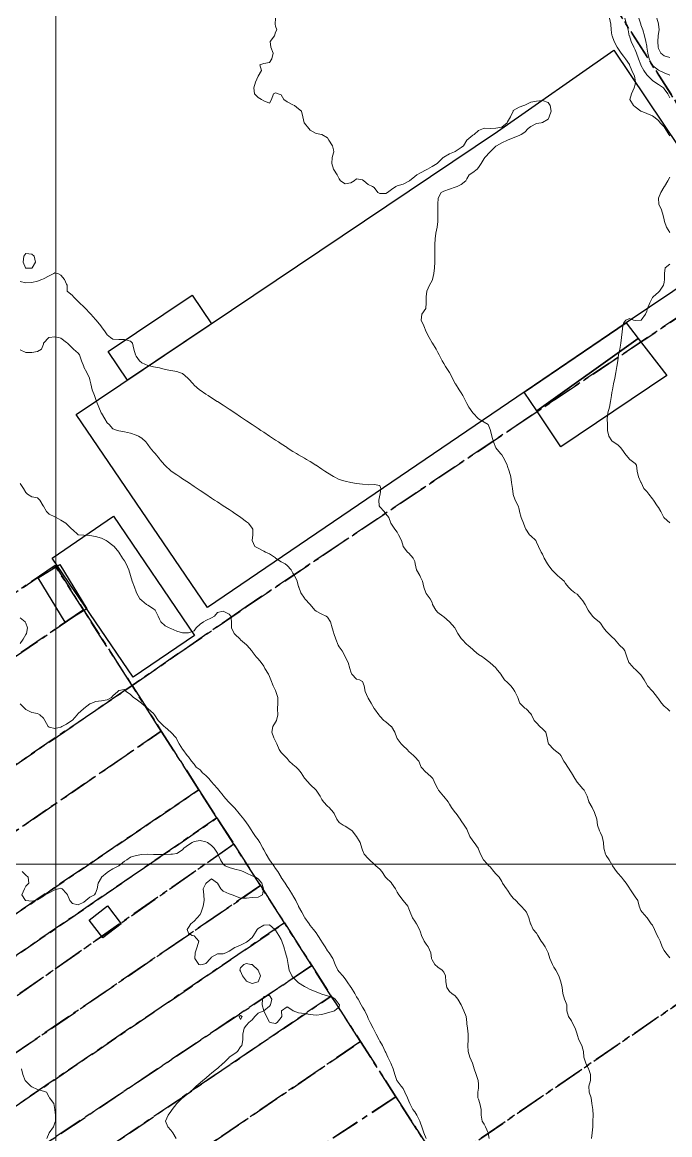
# Model space of a CAD drawing. Header units: centimetres. Extents: x 0 to 642158, y -847 to 649707.
# Drawn here: x 616663.9 to 616719.7, y 621464.1 to 621559.9 of the extents above; entities that cross this region are included whole.
import ezdxf

# ---------------------------------------------------------------- set-up
doc = ezdxf.new("R2010")
doc.units = ezdxf.units.CM
doc.header["$MEASUREMENT"] = 0
doc.linetypes.add('CENTERX2', pattern=[4, 2.5, -0.5, 0.5, -0.5])
doc.layers.add('MEV_grille', color=254, linetype='Continuous', lineweight=9)
doc.layers.add('WAL_topographie 0.5', color=253, linetype='Continuous', lineweight=20)
doc.layers.add('SPW_batiments', color=7, linetype='Continuous')
doc.layers.add('SPW_parcellaire cadastral', color=7, linetype='CENTERX2', lineweight=25, true_color=0xff0542)

# ---------------------------------------------------------------- blocks, each defined once
blk = doc.blocks.new('*U114')
at = {"layer": 'MEV_grille', "transparency": 33554687}
blk.add_lwpolyline([(-1338.461, 0), (1338.461, 0)], dxfattribs=at)
blk = doc.blocks.new('*U115')
at = {"layer": 'MEV_grille', "color": 0, "linetype": 'ByBlock', "lineweight": -2, "transparency": 16777216}
blk.add_blockref('*U114', (0, -900), dxfattribs=at)
blk = doc.blocks.new('*U112')
at = {"layer": 'MEV_grille', "transparency": 33554687}
blk.add_lwpolyline([(0, 1825.476), (0, -1825.476)], dxfattribs=at)
blk = doc.blocks.new('*U113')
at = {"layer": 'MEV_grille', "color": 0, "linetype": 'ByBlock', "lineweight": -2, "transparency": 16777216}
blk.add_blockref('*U112', (1300, 0), dxfattribs=at)

msp = doc.modelspace()

# ---------------------------------------------------------------- linework, layer by layer
at = {"layer": 'SPW_batiments'}
for points in [[(616726.104, 621540.833), (616715.965, 621534.02), (616679.885, 621509.488), (616668.582, 621526.113), (616704.886, 621550.508), (616714.906, 621557.501), (616726.104, 621540.833)], [(616672.989, 621529.075), (616671.336, 621531.536), (616678.577, 621536.402), (616680.231, 621533.94), (616672.989, 621529.075)], [(616717.018, 621532.667), (616708.277, 621526.428), (616707.186, 621528.051), (616715.965, 621534.02), (616717.018, 621532.667)], [(616719.49, 621529.489), (616710.35, 621523.346), (616708.277, 621526.428), (616717.017, 621532.666), (616719.49, 621529.489)], [(616671.786, 621517.346), (616678.785, 621507.078), (616673.504, 621503.478), (616666.505, 621513.747), (616671.786, 621517.346)], [(616669.501, 621509.365), (616667.618, 621508.215), (616665.3, 621512.048), (616667.167, 621513.198), (616669.501, 621509.365)], [(616672.454, 621482.249), (616670.871, 621481.049), (616669.704, 621482.565), (616671.271, 621483.799), (616672.454, 621482.249)]]:
    msp.add_lwpolyline(points, dxfattribs=at)
at = {"layer": 'SPW_parcellaire cadastral'}
for points in [[(616728.606, 621539.982), (616686.194, 621606.296), (616708.623, 621620.591), (616746.651, 621552.566), (616728.606, 621539.982)], [(616686.194, 621606.296), (616728.606, 621539.982)], [(616669.211, 621509.285), (616666.757, 621513.107), (616634.255, 621490.947), (616626.473, 621496.632), (616622.936, 621499.217), (616605.175, 621487.089), (616603.529, 621485.965), (616601.506, 621488.933), (616610.16, 621494.636), (616614.816, 621497.704), (616611.217, 621502.973), (616610.345, 621504.251), (616605.882, 621510.787), (616649.753, 621538.193), (616650.631, 621538.742), (616648.478, 621542.19), (616646.084, 621546.02), (616644.187, 621549.059), (616641.596, 621553.207), (616639.398, 621556.726), (616637.592, 621559.612), (616634.947, 621563.852)], [(616696.133, 621467.351), (616693.082, 621472.101), (616690.565, 621476.021), (616688.886, 621478.637), (616686.522, 621482.319), (616684.46, 621485.532), (616682.167, 621489.104), (616680.714, 621491.366), (616679.157, 621493.792), (616675.912, 621498.847), (616673.396, 621502.766), (616677.348, 621505.492), (616683.225, 621509.546), (616727.772, 621539.425), (616728.606, 621539.982), (616746.651, 621552.566), (616774.889, 621512.583), (616699.965, 621461.379), (616697.945, 621464.525), (616696.133, 621467.351)], [(616699.965, 621461.379), (616774.889, 621512.583), (616823.574, 621546.086), (616833.773, 621511.471), (616843.298, 621468.926), (616844.699, 621459.573)], [(616727.772, 621539.425), (616683.225, 621509.546), (616677.348, 621505.492), (616673.396, 621502.766), (616669.211, 621509.285)], [(616611.12, 621475.174), (616622.335, 621482.821), (616627.543, 621486.371), (616634.255, 621490.947), (616666.757, 621513.107), (616669.211, 621509.285), (616630.217, 621482.508), (616621.941, 621476.806), (616613.861, 621471.277), (616612.655, 621470.449), (616609.944, 621474.379), (616611.12, 621475.174)], [(616618.157, 621465.17), (616616.891, 621464.308), (616612.655, 621470.449), (616613.861, 621471.277), (616621.941, 621476.806), (616630.217, 621482.508), (616669.211, 621509.285), (616673.396, 621502.766), (616633.179, 621475.4), (616626.213, 621470.656), (616618.157, 621465.17)], [(616618.157, 621465.17), (616626.213, 621470.656), (616633.179, 621475.4), (616673.396, 621502.766), (616675.912, 621498.847), (616638.507, 621473.152), (616629.361, 621466.869), (616621.001, 621461.126), (616618.157, 621465.17)], [(616624.229, 621456.537), (616621.001, 621461.126), (616629.361, 621466.869), (616638.507, 621473.152), (616675.912, 621498.847), (616679.157, 621493.792), (616638.983, 621466.544), (616632.574, 621462.196), (616624.229, 621456.537)], [(616624.229, 621456.537), (616632.574, 621462.196), (616638.983, 621466.544), (616679.157, 621493.792), (616680.714, 621491.366), (616640.756, 621463.979), (616634.448, 621459.656), (616626.073, 621453.916), (616624.229, 621456.537)], [(616626.073, 621453.916), (616634.448, 621459.656), (616640.756, 621463.979), (616680.714, 621491.366), (616682.167, 621489.104), (616643.817, 621462.336), (616640.442, 621459.981), (616636.328, 621457.109), (616627.943, 621451.257), (616626.073, 621453.916)], [(616627.943, 621451.257), (616636.328, 621457.109), (616640.442, 621459.981), (616643.817, 621462.336), (616682.167, 621489.104), (616684.46, 621485.532), (616643.336, 621457.435), (616638.517, 621454.142), (616630.005, 621448.326), (616627.943, 621451.257)], [(616686.522, 621482.319), (616653.394, 621459.731), (616640.659, 621451.047), (616632.165, 621445.256), (616630.005, 621448.326), (616638.517, 621454.142), (616643.336, 621457.435), (616684.46, 621485.532), (616686.522, 621482.319)], [(616634.338, 621442.166), (616632.165, 621445.256), (616640.659, 621451.047), (616653.394, 621459.731), (616686.522, 621482.319), (616688.886, 621478.637), (616653.961, 621455.286), (616646.815, 621450.508), (616642.858, 621447.862), (616634.338, 621442.166)], [(616634.338, 621442.166), (616642.858, 621447.862), (616646.815, 621450.508), (616653.961, 621455.286), (616688.886, 621478.637), (616690.565, 621476.021), (616650.003, 621448.485), (616644.846, 621444.984), (616636.393, 621439.245), (616634.338, 621442.166)], [(616693.082, 621472.101), (616650.774, 621443.24), (616647.536, 621441.032), (616647.054, 621440.89), (616639.157, 621435.316), (616636.393, 621439.245), (616644.846, 621444.984), (616650.003, 621448.485), (616690.565, 621476.021), (616693.082, 621472.101)], [(616693.082, 621472.101), (616696.133, 621467.351), (616657.348, 621441.768), (616652.007, 621438.232), (616641.84, 621431.501), (616639.157, 621435.316), (616647.054, 621440.89), (616647.536, 621441.032), (616650.774, 621443.24), (616693.082, 621472.101)], [(616699.965, 621461.379), (616657.201, 621432.475), (616654.792, 621430.847), (616646.326, 621425.124), (616644.243, 621428.085), (616641.84, 621431.501), (616652.007, 621438.232), (616657.348, 621441.768), (616696.133, 621467.351), (616697.945, 621464.525), (616699.965, 621461.379)]]:
    msp.add_lwpolyline(points, dxfattribs=at)
at = {"layer": 'WAL_topographie 0.5'}
for points in [[(616685.75, 621560.249), (616685.719, 621559.75), (616685.75, 621559.583), (616685.875, 621559.25), (616685.75, 621559.05), (616685.656, 621558.75), (616685.3, 621558.25), (616685.341, 621557.75), (616685.566, 621557.25), (616685.442, 621556.75), (616685.25, 621556.438), (616684.75, 621556.361), (616684.417, 621556.25), (616684.536, 621555.75), (616684.25, 621555.25), (616684.25, 621555.25), (616684.023, 621554.75), (616683.875, 621554.25), (616683.938, 621553.75), (616684.25, 621553.438), (616684.55, 621553.25), (616684.75, 621553.15), (616685.25, 621552.95), (616685.417, 621553.25), (616685.583, 621553.75), (616685.75, 621553.841), (616686, 621553.75), (616686.25, 621553.65), (616686.485, 621553.25), (616686.75, 621553.046), (616687.25, 621552.796), (616687.393, 621552.75), (616687.75, 621552.438), (616688, 621552.25), (616688.114, 621551.75), (616688.217, 621551.25), (616688.25, 621551.221), (616688.631, 621550.75), (616688.75, 621550.603), (616689.25, 621550.321), (616689.75, 621550.25), (616689.75, 621550.25), (616690.25, 621549.938), (616690.35, 621549.75), (616690.667, 621549.25), (616690.75, 621548.917), (616690.788, 621548.75), (616690.75, 621548.667), (616690.631, 621548.25), (616690.604, 621547.75), (616690.75, 621547.25), (616690.75, 621547.25), (616691.062, 621546.75), (616691.25, 621546.417), (616691.365, 621546.25), (616691.75, 621545.987), (616692.25, 621546.083), (616692.528, 621546.25), (616692.75, 621546.417), (616693.25, 621546.338), (616693.365, 621546.25), (616693.75, 621545.917), (616694.107, 621545.75), (616694.25, 621545.673), (616694.573, 621545.25), (616694.75, 621545.15), (616695.25, 621545.157), (616695.417, 621545.25), (616695.75, 621545.513), (616696.125, 621545.75), (616696.25, 621545.814), (616696.75, 621545.968), (616697.25, 621546.22), (616697.299, 621546.25), (616697.75, 621546.628), (616697.944, 621546.75), (616698.25, 621546.936), (616698.75, 621547.187), (616698.864, 621547.25), (616699.25, 621547.479), (616699.694, 621547.75), (616699.75, 621547.806), (616700.207, 621548.25), (616700.25, 621548.296), (616700.75, 621548.574), (616701.182, 621548.75), (616701.25, 621548.783), (616701.75, 621549.109), (616701.96, 621549.25), (616702.25, 621549.75), (616702.25, 621549.75), (616702.75, 621550.173), (616702.875, 621550.25), (616703.25, 621550.583), (616703.679, 621550.75), (616703.75, 621550.778), (616704.25, 621550.75), (616704.75, 621550.777), (616705.25, 621550.86), (616705.71, 621551.25), (616705.75, 621551.32), (616706, 621551.75), (616706.228, 621552.25), (616706.25, 621552.303), (616706.75, 621552.595), (616707.159, 621552.75), (616707.25, 621552.779), (616707.75, 621553.01), (616708.25, 621553.109), (616708.75, 621553.16), (616709.25, 621553), (616709.435, 621552.75), (616709.521, 621552.25), (616709.348, 621551.75), (616709.25, 621551.571), (616708.75, 621551.263), (616708.65, 621551.25), (616708.25, 621551.191), (616707.75, 621550.935), (616707.533, 621550.75), (616707.25, 621550.454), (616706.929, 621550.25), (616706.75, 621550.154), (616706.25, 621549.954), (616705.75, 621549.75), (616705.75, 621549.75), (616705.25, 621549.521), (616704.786, 621549.25), (616704.75, 621549.221), (616704.25, 621548.75), (616704.25, 621548.75), (616703.806, 621548.25), (616703.75, 621548.173), (616703.475, 621547.75), (616703.25, 621547.404), (616703.125, 621547.25), (616702.75, 621546.964), (616702.45, 621546.75), (616702.25, 621546.417), (616702.162, 621546.25), (616701.75, 621545.917), (616701.4, 621545.75), (616701.25, 621545.696), (616700.75, 621545.528), (616700.25, 621545.35), (616700.023, 621545.25), (616699.786, 621544.75), (616699.75, 621544.25), (616699.75, 621543.75), (616699.75, 621543.25), (616699.75, 621542.75), (616699.75, 621542.75), (616699.691, 621542.25), (616699.575, 621541.75), (616699.511, 621541.25), (616699.5, 621540.75), (616699.5, 621540.25), (616699.5, 621539.75), (616699.489, 621539.25), (616699.464, 621538.75), (616699.408, 621538.25), (616699.281, 621537.75), (616699.25, 621537.667), (616699.023, 621537.25), (616698.792, 621536.75), (616698.75, 621536.25), (616698.75, 621535.75), (616698.75, 621535.749), (616698.705, 621535.25), (616698.375, 621534.75), (616698.313, 621534.25), (616698.538, 621533.75), (616698.75, 621533.25), (616698.75, 621533.25), (616699.012, 621532.75), (616699.25, 621532.296), (616699.276, 621532.25), (616699.59, 621531.75), (616699.75, 621531.462), (616699.858, 621531.25), (616700.106, 621530.75), (616700.25, 621530.508), (616700.417, 621530.25), (616700.74, 621529.75), (616700.75, 621529.732), (616701, 621529.25), (616701.25, 621528.768), (616701.26, 621528.75), (616701.583, 621528.25), (616701.75, 621527.992), (616701.894, 621527.75), (616702.148, 621527.25), (616702.25, 621527.054), (616702.424, 621526.75), (616702.75, 621526.25), (616702.75, 621526.25), (616703.236, 621525.75), (616703.25, 621525.741), (616703.75, 621525.444), (616704.078, 621525.25), (616704.25, 621524.827), (616704.282, 621524.75), (616704.396, 621524.25), (616704.536, 621523.75), (616704.75, 621523.25), (616704.75, 621523.25), (616705.143, 621522.75), (616705.25, 621522.635), (616705.494, 621522.25), (616705.712, 621521.75), (616705.75, 621521.65), (616705.896, 621521.25), (616706.029, 621520.75), (616706.089, 621520.25), (616706.181, 621519.75), (616706.234, 621519.25), (616706.25, 621519.212), (616706.422, 621518.75), (616706.671, 621518.25), (616706.75, 621517.95), (616706.794, 621517.75), (616706.924, 621517.25), (616707.12, 621516.75), (616707.25, 621516.434), (616707.338, 621516.25), (616707.656, 621515.75), (616707.75, 621515.664), (616708.189, 621515.25), (616708.25, 621515.117), (616708.412, 621514.75), (616708.635, 621514.25), (616708.75, 621514.092), (616708.921, 621513.75), (616709.194, 621513.25), (616709.25, 621513.173), (616709.564, 621512.75), (616709.75, 621512.553), (616710.063, 621512.25), (616710.25, 621512.083), (616710.625, 621511.75), (616710.75, 621511.559), (616711.01, 621511.25), (616711.25, 621510.989), (616711.555, 621510.75), (616711.75, 621510.637), (616712.103, 621510.25), (616712.25, 621510.058), (616712.445, 621509.75), (616712.694, 621509.25), (616712.75, 621509.173), (616713.064, 621508.75), (616713.25, 621508.579), (616713.653, 621508.25), (616713.75, 621508.146), (616714.011, 621507.75), (616714.25, 621507.45), (616714.45, 621507.25), (616714.75, 621506.958), (616714.964, 621506.75), (616715.25, 621506.405), (616715.395, 621506.25), (616715.75, 621505.917), (616715.854, 621505.75), (616716.028, 621505.25), (616716.217, 621504.75), (616716.25, 621504.696), (616716.667, 621504.25), (616716.75, 621504.172), (616717.185, 621503.75), (616717.25, 621503.685), (616717.537, 621503.25), (616717.75, 621502.85), (616717.807, 621502.75), (616718.25, 621502.274), (616718.274, 621502.25), (616718.677, 621501.75), (616718.75, 621501.625), (616719.019, 621501.25), (616719.25, 621500.985), (616719.536, 621500.75), (616719.75, 621500.55)], [(616714.538, 621560.25), (616714.639, 621559.75), (616714.676, 621559.25), (616714.75, 621558.81), (616714.759, 621558.75), (616714.938, 621558.25), (616715.206, 621557.75), (616715.25, 621557.683), (616715.547, 621557.25), (616715.75, 621556.985), (616715.915, 621556.75), (616716.25, 621556.264), (616716.257, 621556.25), (616716.473, 621555.75), (616716.696, 621555.25), (616716.75, 621554.948), (616716.784, 621554.75), (616716.75, 621554.532), (616716.666, 621554.25), (616716.422, 621553.75), (616716.29, 621553.25), (616716.615, 621552.75), (616716.75, 621552.625), (616717.25, 621552.262), (616717.278, 621552.25), (616717.75, 621552.057), (616718.25, 621551.853), (616718.361, 621551.75), (616718.75, 621551.454), (616718.896, 621551.25), (616719.25, 621550.885), (616719.332, 621550.75), (616719.659, 621550.25), (616719.75, 621550.13)], [(616715.864, 621560.25), (616716.011, 621559.75), (616716.138, 621559.25), (616716.243, 621558.75), (616716.25, 621558.726), (616716.395, 621558.25), (616716.634, 621557.75), (616716.75, 621557.525), (616716.862, 621557.25), (616717.046, 621556.75), (616717.236, 621556.25), (616717.25, 621556.22), (616717.5, 621555.75), (616717.75, 621555.37), (616717.862, 621555.25), (616718.25, 621554.88), (616718.441, 621554.75), (616718.75, 621554.536), (616719.177, 621554.25), (616719.25, 621554.173), (616719.558, 621553.75), (616719.75, 621553.411)], [(616717.063, 621560.25), (616717.23, 621559.75), (616717.25, 621559.689), (616717.399, 621559.25), (616717.548, 621558.75), (616717.671, 621558.25), (616717.75, 621557.847), (616717.765, 621557.75), (616717.846, 621557.25), (616717.959, 621556.75), (616718.199, 621556.25), (616718.25, 621556.187), (616718.75, 621555.789), (616718.831, 621555.75), (616719.25, 621555.545), (616719.75, 621555.347)], [(616718.611, 621560.25), (616718.75, 621559.759), (616718.753, 621559.75), (616718.816, 621559.25), (616718.75, 621558.932), (616718.731, 621558.75), (616718.692, 621558.25), (616718.725, 621557.75), (616718.75, 621557.639), (616718.975, 621557.25), (616719.25, 621557.012), (616719.75, 621556.864)], [(616719.75, 621546.564), (616719.564, 621546.25), (616719.267, 621545.75), (616719.25, 621545.72), (616718.974, 621545.25), (616718.764, 621544.75), (616718.777, 621544.25), (616719.005, 621543.75), (616719.159, 621543.25), (616719.25, 621542.893), (616719.286, 621542.75), (616719.439, 621542.25), (616719.75, 621541.792)], [(616664.75, 621538.735), (616664.775, 621538.75), (616665.062, 621539.25), (616664.965, 621539.75), (616664.75, 621539.944), (616664.25, 621539.992), (616664.071, 621539.75), (616664.016, 621539.25), (616664.218, 621538.75), (616664.25, 621538.722), (616664.75, 621538.735)], [(616719.75, 621539.064), (616719.321, 621538.75), (616719.274, 621538.25), (616719.279, 621537.75), (616719.25, 621537.523), (616719.202, 621537.25), (616718.848, 621536.75), (616718.75, 621536.667), (616718.309, 621536.25), (616718.25, 621536.188), (616718.017, 621535.75), (616717.812, 621535.25), (616717.75, 621535.019), (616717.635, 621534.75), (616717.268, 621534.25), (616717.25, 621534.238), (616716.75, 621534.219), (616716.614, 621534.25), (616716.25, 621534.398), (616715.942, 621534.25), (616715.75, 621533.973), (616715.697, 621533.75), (616715.625, 621533.25), (616715.575, 621532.75), (616715.506, 621532.25), (616715.417, 621531.75), (616715.318, 621531.25), (616715.25, 621530.75), (616715.25, 621530.75), (616715.179, 621530.25), (616715.083, 621529.75), (616714.988, 621529.25), (616714.886, 621528.75), (616714.791, 621528.25), (616714.75, 621528), (616714.702, 621527.75), (616714.622, 621527.25), (616714.528, 621526.75), (616714.406, 621526.25), (616714.345, 621525.75), (616714.361, 621525.25), (616714.354, 621524.75), (616714.483, 621524.25), (616714.75, 621523.85), (616714.85, 621523.75), (616715.25, 621523.5), (616715.517, 621523.25), (616715.75, 621522.917), (616715.856, 621522.75), (616716.25, 621522.269), (616716.286, 621522.25), (616716.75, 621521.889), (616716.859, 621521.75), (616716.917, 621521.25), (616717.03, 621520.75), (616717.25, 621520.292), (616717.267, 621520.25), (616717.508, 621519.75), (616717.75, 621519.491), (616717.929, 621519.25), (616718.25, 621518.859), (616718.326, 621518.75), (616718.652, 621518.25), (616718.75, 621518.095), (616718.967, 621517.75), (616719.217, 621517.25), (616719.25, 621517.207), (616719.75, 621516.794)], [(616663.75, 621537.564), (616664.25, 621537.455), (616664.75, 621537.484), (616665.25, 621537.593), (616665.622, 621537.75), (616665.75, 621537.803), (616666.25, 621538.059), (616666.649, 621538.25), (616666.75, 621538.319), (616667, 621538.25), (616667.25, 621538.129), (616667.564, 621537.75), (616667.75, 621537.356), (616667.794, 621537.25), (616667.811, 621536.75), (616668.25, 621536.359), (616668.335, 621536.25), (616668.75, 621535.855), (616668.852, 621535.75), (616669.25, 621535.396), (616669.39, 621535.25), (616669.75, 621534.859), (616669.845, 621534.75), (616670.25, 621534.312), (616670.304, 621534.25), (616670.701, 621533.75), (616670.75, 621533.674), (616671.076, 621533.25), (616671.25, 621532.977), (616671.548, 621532.75), (616671.75, 621532.621), (616672.25, 621532.565), (616672.75, 621532.58), (616673.25, 621532.433), (616673.433, 621532.25), (616673.552, 621531.75), (616673.697, 621531.25), (616673.75, 621531.146), (616674.038, 621530.75), (616674.25, 621530.579), (616674.75, 621530.348), (616675.167, 621530.25), (616675.25, 621530.235), (616675.75, 621530.125), (616676.25, 621530), (616676.75, 621529.894), (616677.25, 621529.817), (616677.487, 621529.75), (616677.75, 621529.65), (616678.205, 621529.25), (616678.25, 621529.2), (616678.65, 621528.75), (616678.75, 621528.64), (616679.207, 621528.25), (616679.25, 621528.213), (616679.75, 621527.875), (616679.946, 621527.75), (616680.25, 621527.557), (616680.732, 621527.25), (616680.75, 621527.239), (616681.25, 621526.91), (616681.492, 621526.75), (616681.75, 621526.583), (616682.25, 621526.25), (616682.25, 621526.25), (616682.75, 621525.917), (616683, 621525.75), (616683.25, 621525.583), (616683.75, 621525.25), (616683.75, 621525.25), (616684.25, 621524.917), (616684.5, 621524.75), (616684.75, 621524.583), (616685.25, 621524.25), (616685.25, 621524.25), (616685.75, 621523.917), (616686.008, 621523.75), (616686.25, 621523.59), (616686.75, 621523.261), (616686.768, 621523.25), (616687.25, 621522.943), (616687.565, 621522.75), (616687.75, 621522.639), (616688.25, 621522.361), (616688.435, 621522.25), (616688.75, 621522.057), (616689.232, 621521.75), (616689.25, 621521.739), (616689.75, 621521.413), (616690.009, 621521.25), (616690.25, 621521.098), (616690.75, 621520.776), (616690.803, 621520.75), (616691.25, 621520.526), (616691.75, 621520.361), (616692.25, 621520.25), (616692.25, 621520.25), (616692.75, 621520.175), (616693.25, 621520.107), (616693.75, 621520.054), (616694.25, 621520.088), (616694.75, 621520), (616694.839, 621519.75), (616694.762, 621519.25), (616694.75, 621519.183), (616694.666, 621518.75), (616694.703, 621518.25), (616694.75, 621518.161), (616695.109, 621517.75), (616695.25, 621517.57), (616695.508, 621517.25), (616695.682, 621516.75), (616695.75, 621516.682), (616696.038, 621516.25), (616696.25, 621515.97), (616696.367, 621515.75), (616696.61, 621515.25), (616696.75, 621514.783), (616696.764, 621514.75), (616697.132, 621514.25), (616697.25, 621514.159), (616697.625, 621513.75), (616697.75, 621513.45), (616697.803, 621513.25), (616697.905, 621512.75), (616698.183, 621512.25), (616698.25, 621512.107), (616698.411, 621511.75), (616698.55, 621511.25), (616698.704, 621510.75), (616698.75, 621510.697), (616699.09, 621510.25), (616699.25, 621509.917), (616699.297, 621509.75), (616699.58, 621509.25), (616699.75, 621509.068), (616700.174, 621508.75), (616700.25, 621508.679), (616700.75, 621508.25), (616700.75, 621508.25), (616701.208, 621507.75), (616701.25, 621507.687), (616701.473, 621507.25), (616701.75, 621506.831), (616701.814, 621506.75), (616702.25, 621506.314), (616702.333, 621506.25), (616702.75, 621505.871), (616702.879, 621505.75), (616703.25, 621505.455), (616703.598, 621505.25), (616703.75, 621505.133), (616704.229, 621504.75), (616704.25, 621504.726), (616704.75, 621504.282), (616704.785, 621504.25), (616705.161, 621503.75), (616705.25, 621503.611), (616705.491, 621503.25), (616705.75, 621503.031), (616706.023, 621502.75), (616706.25, 621502.472), (616706.383, 621502.25), (616706.625, 621501.75), (616706.75, 621501.383), (616706.807, 621501.25), (616707.25, 621500.807), (616707.345, 621500.75), (616707.75, 621500.325), (616707.81, 621500.25), (616708.05, 621499.75), (616708.25, 621499.565), (616708.543, 621499.25), (616708.75, 621499.05), (616709.04, 621498.75), (616709.169, 621498.25), (616709.25, 621497.821), (616709.272, 621497.75), (616709.75, 621497.25), (616709.75, 621497.25), (616710.25, 621496.868), (616710.33, 621496.75), (616710.596, 621496.25), (616710.75, 621496.05), (616710.944, 621495.75), (616711.25, 621495.25), (616711.25, 621495.25), (616711.544, 621494.75), (616711.75, 621494.432), (616711.91, 621494.25), (616712.25, 621493.881), (616712.365, 621493.75), (616712.601, 621493.25), (616712.75, 621492.792), (616712.766, 621492.75), (616713.036, 621492.25), (616713.25, 621491.833), (616713.287, 621491.75), (616713.443, 621491.25), (616713.506, 621490.75), (616713.672, 621490.25), (616713.75, 621490.091), (616713.9, 621489.75), (616714.027, 621489.25), (616714.062, 621488.75), (616714.187, 621488.25), (616714.25, 621488.135), (616714.513, 621487.75), (616714.75, 621487.341), (616714.794, 621487.25), (616715.15, 621486.75), (616715.25, 621486.607), (616715.576, 621486.25), (616715.75, 621486.04), (616715.979, 621485.75), (616716.25, 621485.317), (616716.282, 621485.25), (616716.629, 621484.75), (616716.75, 621484.575), (616716.991, 621484.25), (616717.103, 621483.75), (616717.25, 621483.393), (616717.341, 621483.25), (616717.75, 621482.776), (616717.772, 621482.75), (616718.13, 621482.25), (616718.25, 621482.119), (616718.427, 621481.75), (616718.652, 621481.25), (616718.75, 621481.046), (616718.901, 621480.75), (616719.09, 621480.25), (616719.25, 621479.954), (616719.378, 621479.75), (616719.75, 621479.306)], [(616663.75, 621531.701), (616664.25, 621531.445), (616664.75, 621531.471), (616665.25, 621531.538), (616665.583, 621531.75), (616665.75, 621532.187), (616665.764, 621532.25), (616666.233, 621532.75), (616666.25, 621532.759), (616666.75, 621532.803), (616667.044, 621532.75), (616667.25, 621532.706), (616667.75, 621532.334), (616667.821, 621532.25), (616668.25, 621531.825), (616668.358, 621531.75), (616668.75, 621531.405), (616668.865, 621531.25), (616669.025, 621530.75), (616669.226, 621530.25), (616669.25, 621530.208), (616669.487, 621529.75), (616669.718, 621529.25), (616669.75, 621529.117), (616669.846, 621528.75), (616669.948, 621528.25), (616670.16, 621527.75), (616670.25, 621527.509), (616670.333, 621527.25), (616670.522, 621526.75), (616670.738, 621526.25), (616670.75, 621526.224), (616671.04, 621525.75), (616671.25, 621525.408), (616671.41, 621525.25), (616671.75, 621524.886), (616672.13, 621524.75), (616672.25, 621524.705), (616672.75, 621524.619), (616673.25, 621524.5), (616673.75, 621524.348), (616673.957, 621524.25), (616674.25, 621524.069), (616674.569, 621523.75), (616674.75, 621523.532), (616674.97, 621523.25), (616675.25, 621522.9), (616675.375, 621522.75), (616675.75, 621522.3), (616675.792, 621522.25), (616676.218, 621521.75), (616676.25, 621521.714), (616676.75, 621521.261), (616676.765, 621521.25), (616677.25, 621520.917), (616677.5, 621520.75), (616677.75, 621520.583), (616678.25, 621520.25), (616678.25, 621520.25), (616678.75, 621519.917), (616679, 621519.75), (616679.25, 621519.583), (616679.75, 621519.25), (616679.75, 621519.25), (616680.25, 621518.917), (616680.5, 621518.75), (616680.75, 621518.583), (616681.25, 621518.25), (616681.25, 621518.25), (616681.75, 621517.92), (616682.008, 621517.75), (616682.25, 621517.59), (616682.75, 621517.261), (616682.768, 621517.25), (616683.25, 621516.885), (616683.442, 621516.75), (616683.75, 621516.329), (616683.806, 621516.25), (616683.802, 621515.75), (616683.75, 621515.25), (616683.971, 621514.75), (616684.25, 621514.61), (616684.75, 621514.336), (616684.884, 621514.25), (616685.25, 621514.104), (616685.75, 621513.763), (616685.765, 621513.75), (616686.25, 621513.433), (616686.596, 621513.25), (616686.75, 621513.121), (616687.105, 621512.75), (616687.25, 621512.456), (616687.39, 621512.25), (616687.618, 621511.75), (616687.75, 621511.281), (616687.761, 621511.25), (616687.95, 621510.75), (616688.25, 621510.294), (616688.277, 621510.25), (616688.735, 621509.75), (616688.75, 621509.736), (616689.157, 621509.25), (616689.25, 621509.165), (616689.75, 621508.93), (616690.125, 621508.75), (616690.25, 621508.65), (616690.49, 621508.25), (616690.637, 621507.75), (616690.75, 621507.375), (616690.788, 621507.25), (616690.961, 621506.75), (616691.159, 621506.25), (616691.25, 621506.099), (616691.49, 621505.75), (616691.75, 621505.269), (616691.761, 621505.25), (616692.014, 621504.75), (616692.16, 621504.25), (616692.25, 621503.95), (616692.345, 621503.75), (616692.75, 621503.325), (616693, 621503.25), (616693.25, 621503.107), (616693.406, 621502.75), (616693.494, 621502.25), (616693.706, 621501.75), (616693.75, 621501.679), (616693.995, 621501.25), (616694.25, 621500.787), (616694.279, 621500.75), (616694.672, 621500.25), (616694.75, 621500.131), (616695.098, 621499.75), (616695.25, 621499.647), (616695.732, 621499.25), (616695.75, 621499.231), (616696.039, 621498.75), (616696.219, 621498.25), (616696.25, 621498.202), (616696.583, 621497.75), (616696.75, 621497.583), (616697.1, 621497.25), (616697.25, 621497.092), (616697.644, 621496.75), (616697.75, 621496.629), (616698.105, 621496.25), (616698.25, 621495.875), (616698.308, 621495.75), (616698.75, 621495.29), (616698.783, 621495.25), (616699.25, 621494.813), (616699.306, 621494.75), (616699.548, 621494.25), (616699.75, 621493.864), (616699.816, 621493.75), (616700.222, 621493.25), (616700.25, 621493.22), (616700.628, 621492.75), (616700.75, 621492.542), (616700.925, 621492.25), (616701.25, 621491.831), (616701.321, 621491.75), (616701.669, 621491.25), (616701.75, 621491.125), (616702.023, 621490.75), (616702.25, 621490.393), (616702.313, 621490.25), (616702.5, 621489.75), (616702.75, 621489.4), (616702.882, 621489.25), (616703.224, 621488.75), (616703.25, 621488.683), (616703.412, 621488.25), (616703.691, 621487.75), (616703.75, 621487.689), (616704.132, 621487.25), (616704.25, 621487.14), (616704.576, 621486.75), (616704.75, 621486.537), (616705.03, 621486.25), (616705.25, 621485.89), (616705.331, 621485.75), (616705.659, 621485.25), (616705.75, 621485.132), (616706.005, 621484.75), (616706.25, 621484.438), (616706.453, 621484.25), (616706.75, 621483.944), (616706.939, 621483.75), (616707.25, 621483.412), (616707.372, 621483.25), (616707.579, 621482.75), (616707.733, 621482.25), (616707.75, 621482.217), (616707.969, 621481.75), (616708.25, 621481.45), (616708.363, 621481.25), (616708.663, 621480.75), (616708.75, 621480.6), (616708.994, 621480.25), (616709.25, 621479.75), (616709.25, 621479.75), (616709.41, 621479.25), (616709.637, 621478.75), (616709.75, 621478.5), (616709.904, 621478.25), (616710.158, 621477.75), (616710.25, 621477.516), (616710.35, 621477.25), (616710.447, 621476.75), (616710.507, 621476.25), (616710.674, 621475.75), (616710.75, 621475.542), (616710.853, 621475.25), (616710.856, 621474.75), (616711, 621474.25), (616711.25, 621473.875), (616711.318, 621473.75), (616711.565, 621473.25), (616711.74, 621472.75), (616711.75, 621472.694), (616711.888, 621472.25), (616712.154, 621471.75), (616712.25, 621471.438), (616712.298, 621471.25), (616712.331, 621470.75), (616712.484, 621470.25), (616712.715, 621469.75), (616712.75, 621469.683), (616712.888, 621469.25), (616712.894, 621468.75), (616712.761, 621468.25), (616712.779, 621467.75), (616712.969, 621467.25), (616713.007, 621466.75), (616713.096, 621466.25), (616713.13, 621465.75), (616713.114, 621465.25), (616713.114, 621464.75), (616713.034, 621464.25), (616712.974, 621463.75)], [(616663.75, 621520.171), (616664.041, 621519.75), (616664.25, 621519.391), (616664.395, 621519.25), (616664.75, 621519.021), (616665.25, 621518.931), (616665.453, 621518.75), (616665.74, 621518.25), (616665.75, 621518.225), (616666.014, 621517.75), (616666.25, 621517.532), (616666.75, 621517.299), (616666.861, 621517.25), (616667.25, 621517.024), (616667.675, 621516.75), (616667.75, 621516.705), (616668.219, 621516.25), (616668.25, 621516.206), (616668.75, 621515.75), (616668.75, 621515.75), (616669.25, 621515.734), (616669.75, 621515.702), (616670.25, 621515.61), (616670.75, 621515.456), (616671.177, 621515.25), (616671.25, 621515.198), (616671.75, 621514.84), (616671.865, 621514.75), (616672.25, 621514.25), (616672.25, 621514.25), (616672.565, 621513.75), (616672.75, 621513.507), (616672.898, 621513.25), (616673.12, 621512.75), (616673.25, 621512.25), (616673.25, 621512.25), (616673.395, 621511.75), (616673.618, 621511.25), (616673.75, 621510.838), (616673.778, 621510.75), (616674.073, 621510.25), (616674.25, 621510.09), (616674.65, 621509.75), (616674.75, 621509.687), (616675.25, 621509.383), (616675.397, 621509.25), (616675.646, 621508.75), (616675.75, 621508.482), (616675.873, 621508.25), (616676.25, 621507.922), (616676.589, 621507.75), (616676.75, 621507.683), (616677.25, 621507.46), (616677.75, 621507.319), (616678.25, 621507.297), (616678.75, 621507.486), (616678.927, 621507.75), (616679.25, 621508.05), (616679.538, 621508.25), (616679.75, 621508.363), (616680.25, 621508.593), (616680.491, 621508.75), (616680.75, 621509.05), (616681.25, 621509.186), (616681.75, 621508.928), (616681.901, 621508.75), (616681.951, 621508.25), (616681.977, 621507.75), (616682.206, 621507.25), (616682.25, 621507.205), (616682.713, 621506.75), (616682.75, 621506.718), (616683.25, 621506.276), (616683.277, 621506.25), (616683.719, 621505.75), (616683.75, 621505.702), (616684.102, 621505.25), (616684.25, 621505.076), (616684.523, 621504.75), (616684.75, 621504.429), (616684.847, 621504.25), (616685.154, 621503.75), (616685.25, 621503.547), (616685.349, 621503.25), (616685.541, 621502.75), (616685.75, 621502.329), (616685.798, 621502.25), (616685.954, 621501.75), (616685.943, 621501.25), (616685.935, 621500.75), (616685.949, 621500.25), (616685.829, 621499.75), (616685.75, 621499.6), (616685.531, 621499.25), (616685.448, 621498.75), (616685.617, 621498.25), (616685.75, 621497.977), (616685.866, 621497.75), (616686.058, 621497.25), (616686.25, 621497), (616686.492, 621496.75), (616686.75, 621496.492), (616686.933, 621496.25), (616687.25, 621495.954), (616687.55, 621495.75), (616687.75, 621495.536), (616687.979, 621495.25), (616688.25, 621494.775), (616688.272, 621494.75), (616688.75, 621494.25), (616688.75, 621494.25), (616689.25, 621493.75), (616689.25, 621493.75), (616689.594, 621493.25), (616689.75, 621492.958), (616689.882, 621492.75), (616690.25, 621492.382), (616690.393, 621492.25), (616690.75, 621491.819), (616690.804, 621491.75), (616691.047, 621491.25), (616691.25, 621490.979), (616691.573, 621490.75), (616691.75, 621490.65), (616692.25, 621490.341), (616692.354, 621490.25), (616692.75, 621489.75), (616692.75, 621489.75), (616693.04, 621489.25), (616693.191, 621488.75), (616693.25, 621488.583), (616693.388, 621488.25), (616693.75, 621487.861), (616693.85, 621487.75), (616694.25, 621487.386), (616694.391, 621487.25), (616694.75, 621486.955), (616694.924, 621486.75), (616695.239, 621486.25), (616695.25, 621486.236), (616695.75, 621485.763), (616695.761, 621485.75), (616696.083, 621485.25), (616696.25, 621484.962), (616696.381, 621484.75), (616696.75, 621484.25), (616696.75, 621484.25), (616697.158, 621483.75), (616697.25, 621483.544), (616697.354, 621483.25), (616697.553, 621482.75), (616697.75, 621482.462), (616697.899, 621482.25), (616698.165, 621481.75), (616698.25, 621481.531), (616698.35, 621481.25), (616698.563, 621480.75), (616698.75, 621480.491), (616698.917, 621480.25), (616699.13, 621479.75), (616699.209, 621479.25), (616699.25, 621479.145), (616699.492, 621478.75), (616699.75, 621478.5), (616700.131, 621478.25), (616700.25, 621478.083), (616700.397, 621477.75), (616700.444, 621477.25), (616700.529, 621476.75), (616700.75, 621476.409), (616700.945, 621476.25), (616701.25, 621476.03), (616701.476, 621475.75), (616701.75, 621475.25), (616701.75, 621475.25), (616701.993, 621474.75), (616702.189, 621474.25), (616702.234, 621473.75), (616702.25, 621473.625), (616702.295, 621473.25), (616702.36, 621472.75), (616702.361, 621472.25), (616702.339, 621471.75), (616702.363, 621471.25), (616702.493, 621470.75), (616702.72, 621470.25), (616702.75, 621470.159), (616702.875, 621469.75), (616703.059, 621469.25), (616703.217, 621468.75), (616703.25, 621468.417), (616703.26, 621468.25), (616703.25, 621468.083), (616703.191, 621467.75), (616703.202, 621467.25), (616703.25, 621467.135), (616703.372, 621466.75), (616703.488, 621466.25), (616703.477, 621465.75), (616703.57, 621465.25), (616703.75, 621464.969), (616703.863, 621464.75), (616704.095, 621464.25), (616704.177, 621463.75)], [(616663.75, 621508.591), (616664.193, 621508.25), (616664.25, 621508.15), (616664.393, 621507.75), (616664.302, 621507.25), (616664.25, 621507.155), (616664.004, 621506.75), (616663.75, 621506.378)], [(616663.75, 621501.204), (616664.185, 621500.75), (616664.25, 621500.696), (616664.75, 621500.455), (616665.25, 621500.355), (616665.45, 621500.25), (616665.75, 621499.95), (616665.868, 621499.75), (616666.167, 621499.25), (616666.25, 621499.189), (616666.75, 621499.055), (616667.25, 621499.184), (616667.356, 621499.25), (616667.75, 621499.439), (616668.212, 621499.75), (616668.25, 621499.779), (616668.668, 621500.25), (616668.75, 621500.355), (616669.212, 621500.75), (616669.25, 621500.795), (616669.75, 621501.183), (616669.917, 621501.25), (616670.25, 621501.399), (616670.75, 621501.443), (616671.25, 621501.548), (616671.615, 621501.75), (616671.75, 621501.885), (616672.182, 621502.25), (616672.25, 621502.35), (616672.75, 621502.417), (616672.888, 621502.25), (616673.25, 621502.006), (616673.525, 621501.75), (616673.75, 621501.605), (616674.208, 621501.25), (616674.25, 621501.218), (616674.75, 621500.791), (616674.796, 621500.75), (616675.25, 621500.349), (616675.34, 621500.25), (616675.658, 621499.75), (616675.75, 621499.645), (616676.152, 621499.25), (616676.25, 621499.172), (616676.742, 621498.75), (616676.75, 621498.741), (616677.183, 621498.25), (616677.25, 621498.112), (616677.444, 621497.75), (616677.75, 621497.279), (616677.77, 621497.25), (616678.143, 621496.75), (616678.25, 621496.625), (616678.523, 621496.25), (616678.75, 621495.991), (616678.921, 621495.75), (616679.25, 621495.5), (616679.475, 621495.25), (616679.75, 621495.033), (616680, 621494.75), (616680.25, 621494.474), (616680.434, 621494.25), (616680.75, 621493.889), (616680.86, 621493.75), (616681.25, 621493.294), (616681.284, 621493.25), (616681.701, 621492.75), (616681.75, 621492.703), (616682.189, 621492.25), (616682.25, 621492.199), (616682.618, 621491.75), (616682.75, 621491.594), (616683.023, 621491.25), (616683.25, 621490.953), (616683.399, 621490.75), (616683.718, 621490.25), (616683.75, 621490.201), (616684.042, 621489.75), (616684.25, 621489.466), (616684.395, 621489.25), (616684.66, 621488.75), (616684.75, 621488.605), (616684.944, 621488.25), (616685.25, 621487.75), (616685.25, 621487.75), (616685.598, 621487.25), (616685.75, 621487.016), (616685.953, 621486.75), (616686.248, 621486.25), (616686.25, 621486.246), (616686.577, 621485.75), (616686.75, 621485.461), (616686.899, 621485.25), (616687.209, 621484.75), (616687.25, 621484.68), (616687.511, 621484.25), (616687.739, 621483.75), (616687.75, 621483.725), (616688.026, 621483.25), (616688.25, 621482.813), (616688.294, 621482.75), (616688.65, 621482.25), (616688.75, 621482.105), (616689.031, 621481.75), (616689.25, 621481.454), (616689.413, 621481.25), (616689.716, 621480.75), (616689.75, 621480.687), (616690.034, 621480.25), (616690.25, 621479.917), (616690.379, 621479.75), (616690.701, 621479.25), (616690.75, 621479.12), (616690.896, 621478.75), (616691.122, 621478.25), (616691.25, 621478.117), (616691.569, 621477.75), (616691.75, 621477.495), (616691.918, 621477.25), (616692.25, 621476.775), (616692.268, 621476.75), (616692.594, 621476.25), (616692.75, 621475.957), (616692.867, 621475.75), (616693.142, 621475.25), (616693.25, 621475.052), (616693.444, 621474.75), (616693.681, 621474.25), (616693.75, 621474.076), (616693.918, 621473.75), (616694.171, 621473.25), (616694.25, 621473.087), (616694.425, 621472.75), (616694.678, 621472.25), (616694.75, 621472.138), (616694.965, 621471.75), (616695.212, 621471.25), (616695.25, 621471.159), (616695.432, 621470.75), (616695.684, 621470.25), (616695.75, 621470.097), (616695.906, 621469.75), (616696.047, 621469.25), (616696.214, 621468.75), (616696.25, 621468.703), (616696.583, 621468.25), (616696.75, 621468.052), (616696.914, 621467.75), (616697.123, 621467.25), (616697.25, 621466.956), (616697.339, 621466.75), (616697.597, 621466.25), (616697.75, 621466.032), (616697.926, 621465.75), (616698.186, 621465.25), (616698.25, 621465.061), (616698.357, 621464.75), (616698.546, 621464.25), (616698.747, 621463.75)], [(616663.927, 621486.75), (616664.25, 621486.444), (616664.456, 621486.25), (616664.488, 621485.75), (616664.25, 621485.472), (616664.125, 621485.25), (616663.904, 621484.75), (616664.212, 621484.25), (616664.25, 621484.241), (616664.75, 621484.192), (616665.05, 621484.25), (616665.25, 621484.294), (616665.75, 621484.622), (616665.912, 621484.75), (616666.25, 621484.912), (616666.75, 621485.156), (616667.062, 621485.25), (616667.25, 621485.302), (616667.37, 621485.25), (616667.75, 621484.854), (616667.831, 621484.75), (616668.024, 621484.25), (616668.25, 621484), (616668.75, 621483.866), (616669.25, 621484.118), (616669.398, 621484.25), (616669.75, 621484.526), (616670.148, 621484.75), (616670.25, 621484.875), (616670.395, 621485.25), (616670.468, 621485.75), (616670.75, 621486.24), (616670.756, 621486.25), (616671.25, 621486.674), (616671.366, 621486.75), (616671.75, 621486.969), (616672.25, 621487.241), (616672.264, 621487.25), (616672.75, 621487.625), (616672.945, 621487.75), (616673.25, 621487.978), (616673.75, 621488.141), (616674.25, 621488.213), (616674.75, 621488.232), (616675.25, 621488.223), (616675.75, 621488.216), (616676.25, 621488.217), (616676.75, 621488.239), (616676.875, 621488.25), (616677.25, 621488.291), (616677.75, 621488.604), (616677.871, 621488.75), (616678.25, 621489.047), (616678.563, 621489.25), (616678.75, 621489.337), (616679.25, 621489.41), (616679.75, 621489.311), (616679.883, 621489.25), (616680.25, 621489), (616680.479, 621488.75), (616680.75, 621488.326), (616680.787, 621488.25), (616681.012, 621487.75), (616681.25, 621487.395), (616681.41, 621487.25), (616681.75, 621487.098), (616682.25, 621486.96), (616682.75, 621486.824), (616682.973, 621486.75), (616683.25, 621486.601), (616683.75, 621486.362), (616684.042, 621486.25), (616684.25, 621486.131), (616684.566, 621485.75), (616684.716, 621485.25), (616684.639, 621484.75), (616684.25, 621484.55), (616683.75, 621484.522), (616683.25, 621484.458), (616682.75, 621484.448), (616682.25, 621484.647), (616682.028, 621484.75), (616681.75, 621484.832), (616681.25, 621485.043), (616681.043, 621485.25), (616680.75, 621485.75), (616680.75, 621485.75), (616680.25, 621486.103), (616679.788, 621485.75), (616679.75, 621485.704), (616679.523, 621485.25), (616679.568, 621484.75), (616679.596, 621484.25), (616679.521, 621483.75), (616679.362, 621483.25), (616679.25, 621483.038), (616679.015, 621482.75), (616678.75, 621482.461), (616678.462, 621482.25), (616678.25, 621481.917), (616678.158, 621481.75), (616678.25, 621481.432), (616678.583, 621481.25), (616678.75, 621481.2), (616679.141, 621480.75), (616679.016, 621480.25), (616678.839, 621479.75), (616678.818, 621479.25), (616679.143, 621478.75), (616679.25, 621478.702), (616679.464, 621478.75), (616679.75, 621478.833), (616680.167, 621479.25), (616680.25, 621479.355), (616680.75, 621479.644), (616681.25, 621479.669), (616681.469, 621479.75), (616681.75, 621479.882), (616682.25, 621480.197), (616682.382, 621480.25), (616682.75, 621480.417), (616683.25, 621480.667), (616683.375, 621480.75), (616683.75, 621481.066), (616683.858, 621481.25), (616684.163, 621481.75), (616684.25, 621481.845), (616684.75, 621482.129), (616685.25, 621482.142), (616685.711, 621481.75), (616685.75, 621481.694), (616686.031, 621481.25), (616686.25, 621480.882), (616686.313, 621480.75), (616686.484, 621480.25), (616686.628, 621479.75), (616686.75, 621479.25), (616686.75, 621479.25), (616686.835, 621478.75), (616686.935, 621478.25), (616687.155, 621477.75), (616687.25, 621477.64), (616687.64, 621477.25), (616687.75, 621477.165), (616688.25, 621476.845), (616688.429, 621476.75), (616688.75, 621476.583), (616689.25, 621476.392), (616689.596, 621476.25), (616689.75, 621476.187), (616690.25, 621476.05), (616690.75, 621475.863), (616690.892, 621475.75), (616691.25, 621475.279), (616691.269, 621475.25), (616691.25, 621475.083), (616690.833, 621474.75), (616690.75, 621474.73), (616690.25, 621474.561), (616689.75, 621474.423), (616689.25, 621474.375), (616688.75, 621474.435), (616688.25, 621474.509), (616687.75, 621474.565), (616687.29, 621474.75), (616687.25, 621474.771), (616686.75, 621475.096), (616686.276, 621474.75), (616686.298, 621474.25), (616686.25, 621474.179), (616685.897, 621473.75), (616685.75, 621473.667), (616685.296, 621473.75), (616685.25, 621473.783), (616684.97, 621474.25), (616684.75, 621474.75), (616684.25, 621474.536), (616683.989, 621474.25), (616683.75, 621473.975), (616683.469, 621473.75), (616683.25, 621473.517), (616683.059, 621473.25), (616682.936, 621472.75), (616682.931, 621472.25), (616682.85, 621471.75), (616682.75, 621471.644), (616682.495, 621471.25), (616682.25, 621471.076), (616681.77, 621470.75), (616681.75, 621470.737), (616681.276, 621470.25), (616681.25, 621470.228), (616680.75, 621469.789), (616680.704, 621469.75), (616680.25, 621469.374), (616680.109, 621469.25), (616679.75, 621468.958), (616679.492, 621468.75), (616679.25, 621468.541), (616678.925, 621468.25), (616678.75, 621468.087), (616678.368, 621467.75), (616678.25, 621467.647), (616677.762, 621467.25), (616677.75, 621467.238), (616677.25, 621466.75), (616677.25, 621466.75), (616676.846, 621466.25), (616676.75, 621466.083), (616676.518, 621465.75), (616676.285, 621465.25), (616676.477, 621464.75), (616676.75, 621464.469), (616676.913, 621464.25), (616677.189, 621463.75)], [(616684.25, 621477.241), (616684.267, 621477.25), (616684.452, 621477.75), (616684.25, 621478.25), (616684.25, 621478.25), (616683.75, 621478.733), (616683.643, 621478.75), (616683.25, 621478.819), (616683.021, 621478.75), (616682.75, 621478.441), (616682.694, 621478.25), (616682.75, 621478.161), (616682.92, 621477.75), (616683.25, 621477.3), (616683.368, 621477.25), (616683.75, 621477.106), (616684.25, 621477.241)], [(616685.25, 621475.139), (616685.327, 621475.25), (616685.429, 621475.75), (616685.25, 621476.062), (616684.75, 621475.979), (616684.638, 621475.75), (616684.61, 621475.25), (616684.75, 621474.75), (616685.25, 621475.139)], [(616682.75, 621474), (616682.883, 621474.25), (616682.75, 621474.35), (616682.632, 621474.25), (616682.75, 621474)], [(616663.882, 621469.75), (616663.993, 621469.25), (616664.183, 621468.75), (616664.25, 621468.681), (616664.669, 621468.25), (616664.75, 621468.191), (616665.25, 621467.968), (616665.75, 621467.828), (616666.036, 621467.75), (616666.25, 621467.321), (616666.283, 621467.25), (616666.65, 621466.75), (616666.75, 621466.25), (616666.75, 621466.25), (616666.794, 621465.75), (616666.8, 621465.25), (616666.75, 621465.11), (616666.623, 621464.75), (616666.25, 621464.25), (616666.25, 621464.25), (616666.062, 621463.75)]]:
    msp.add_lwpolyline(points, dxfattribs=at)

# ---------------------------------------------------------------- block references
at = {"layer": 'MEV_grille', "transparency": 33554687}
for name, p in [('*U113', (615366.814, 620593.644)), ('*U115', (616669.481, 622387.381))]:
    msp.add_blockref(name, p, dxfattribs=at)

doc.saveas('drawing.dxf')
